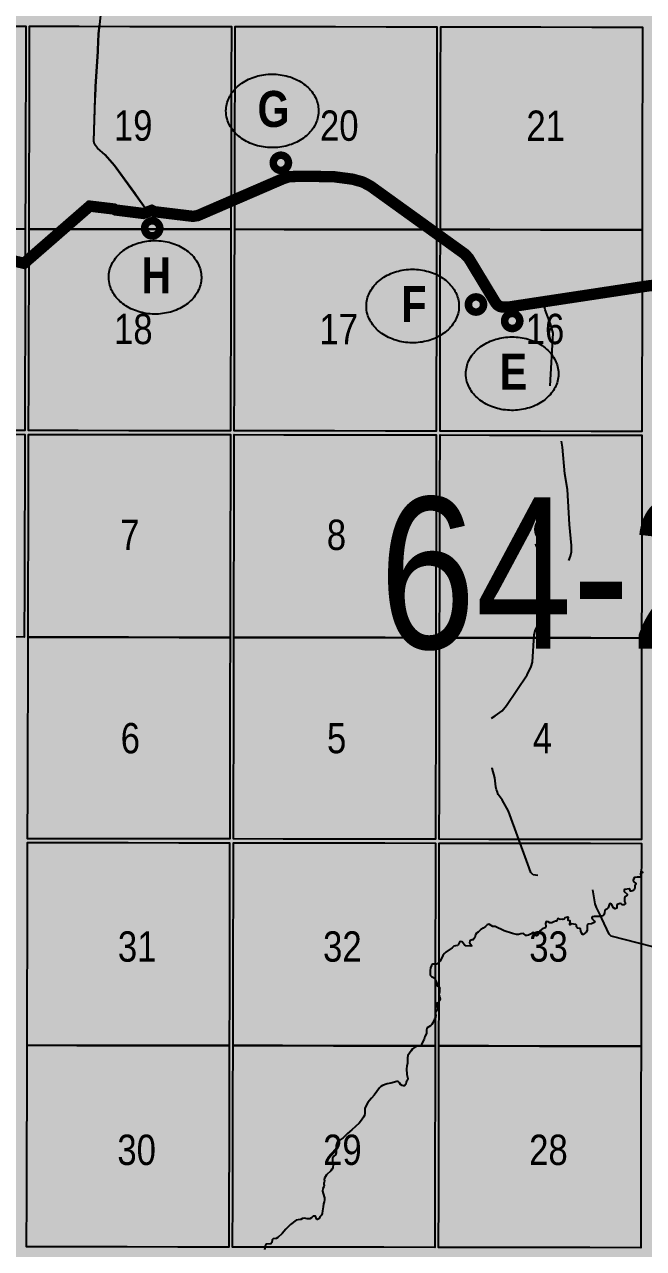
# Model space of a CAD drawing. Extents: x 403018 to 417191, y 6033193 to 6042673.
# Drawn here: x 414358.1 to 414521.5, y 6037159.3 to 6037482.5 of the extents above; entities that cross this region are included whole.
import ezdxf
from ezdxf.enums import TextEntityAlignment as Align

# ---------------------------------------------------------------- set-up
doc = ezdxf.new("R2010")
doc.units = 0
doc.header["$LTSCALE"] = 5
doc.linetypes.add('DASHED2', pattern=[9.525, 6.35, -3.175])
for name, color, linetype in [('Quarters', 8, 'Continuous'), ('RoadSeg', 57, 'DASHED2'), ('ROUTE MAP BUBBLES', 7, 'Continuous'), ('ROUTE MAP DOTS', 7, 'Continuous'), ('ROUTE-MAP-ROUTE', 90, 'Continuous'), ('T-WATER', 160, 'Continuous')]:
    doc.layers.add(name, color=color, linetype=linetype)
doc.layers.add('ROUTE-MAP-BACKGROUND-H', color=7, linetype='Continuous', true_color=0xf0ebff)
doc.styles.add('120', font='ARIALN.TTF', dxfattribs={"height": 13})
doc.styles.add('BOLD', font='ARIALNB.TTF')

# ---------------------------------------------------------------- blocks, each defined once
blk = doc.blocks.new('AA')
at = {"const_width": 4}
blk.add_lwpolyline([(-1, 0, 1), (1, 0, 1)], format="xyb", close=True, dxfattribs=at)
blk.add_circle((0, 0), 2)
blk = doc.blocks.new('Route_Letters')
h = blk.add_hatch(color=255)
h.dxf.hatch_style = 1
edge = h.paths.add_edge_path()
edge.add_ellipse((-0.12, 0.46), major_axis=(-11.97, 0), ratio=0.789318, start_angle=0, end_angle=360)
at = {"color": 5}
blk.add_open_spline([(-12.34, 0.46), (-12.34, -0.25), (-12.24, -0.97), (-11.72, -2.79), (-11.14, -3.88), (-9.56, -5.81), (-8.54, -6.66), (-6.22, -8.02), (-4.9, -8.54), (-2.12, -9.17), (-0.66, -9.3), (2.22, -9.13), (3.64, -8.84), (6.27, -7.89), (7.48, -7.22), (9.54, -5.6), (10.38, -4.64), (11.6, -2.54), (11.97, -1.4), (12.18, 0.91), (12.02, 2.08), (11.2, 4.3), (10.54, 5.35), (8.8, 7.2), (7.72, 7.99), (5.29, 9.24), (3.93, 9.68), (1.11, 10.18), (-0.35, 10.23), (-3.22, 9.91), (-4.61, 9.55), (-7.16, 8.47), (-8.32, 7.75), (-10.24, 6.02), (-11, 5.02), (-12.05, 2.86), (-12.32, 1.7), (-12.34, 0.52), (-12.34, 0.49), (-12.34, 0.46)], degree=3, knots=[0, 0, 0, 0, 0.219529, 0.219529, 0.575727, 0.575727, 0.931924, 0.931924, 1.288121, 1.288121, 1.644318, 1.644318, 2.000515, 2.000515, 2.356712, 2.356712, 2.712909, 2.712909, 3.069107, 3.069107, 3.425304, 3.425304, 3.781501, 3.781501, 4.137698, 4.137698, 4.493895, 4.493895, 4.850092, 4.850092, 5.20629, 5.20629, 5.562487, 5.562487, 5.918684, 5.918684, 6.274881, 6.274881, 6.283185, 6.283185, 6.283185, 6.283185], dxfattribs=at)
at = {"color": 14, "style": 'BOLD'}
blk.add_attdef('A', text='', height=9.5, dxfattribs=at).set_placement((0.22, 0.98), align=Align.MIDDLE)

msp = doc.modelspace()

# ---------------------------------------------------------------- hatches: boundary and pattern name
at = {"layer": 'ROUTE-MAP-BACKGROUND-H'}
h = msp.add_hatch(color=256, dxfattribs=at)
h.dxf.hatch_style = 1
h.paths.add_polyline_path([(412923.423, 6037807.465), (416092.9, 6037807.465), (416092.9, 6035965.758), (412923.423, 6035965.758)])

# ---------------------------------------------------------------- linework, layer by layer
at = {"layer": 'Quarters'}
for points in [[(414358.313, 6037441.892), (414358.28, 6037428.504), (414344.873, 6037428.554), (414331.466, 6037428.604), (414318.059, 6037428.653), (414304.987, 6037428.702), (414305.025, 6037442.089), (414305.063, 6037455.476), (414305.1, 6037468.864), (414305.138, 6037482.251), (414318.205, 6037482.204), (414331.607, 6037482.155), (414345.009, 6037482.106), (414358.411, 6037482.058), (414358.378, 6037468.669), (414358.346, 6037455.281), (414358.313, 6037441.892)], [(414372.356, 6037428.484), (414359.285, 6037428.502), (414359.317, 6037441.891), (414359.35, 6037455.279), (414359.383, 6037468.668), (414359.415, 6037482.056), (414372.481, 6037482.038), (414385.883, 6037482.02), (414399.283, 6037482), (414412.684, 6037481.98), (414412.656, 6037468.592), (414412.628, 6037455.203), (414412.6, 6037441.815), (414412.573, 6037428.426), (414399.167, 6037428.446), (414385.761, 6037428.465), (414372.356, 6037428.484)], [(414426.647, 6037428.407), (414413.577, 6037428.425), (414413.605, 6037441.814), (414413.633, 6037455.202), (414413.66, 6037468.59), (414413.688, 6037481.979), (414426.754, 6037481.96), (414440.155, 6037481.942), (414453.555, 6037481.923), (414466.956, 6037481.904), (414466.933, 6037468.515), (414466.91, 6037455.127), (414466.887, 6037441.738), (414466.864, 6037428.35), (414453.459, 6037428.369), (414440.053, 6037428.388), (414426.647, 6037428.407)], [(414480.939, 6037428.33), (414467.869, 6037428.349), (414467.892, 6037441.737), (414467.914, 6037455.125), (414467.937, 6037468.514), (414467.96, 6037481.902), (414481.026, 6037481.883), (414494.427, 6037481.863), (414507.828, 6037481.844), (414521.228, 6037481.824), (414521.21, 6037468.436), (414521.192, 6037455.047), (414521.174, 6037441.659), (414521.156, 6037428.271), (414507.75, 6037428.291), (414494.345, 6037428.31), (414480.939, 6037428.33)], [(414358.182, 6037388.338), (414358.151, 6037375.285), (414344.739, 6037375.336), (414331.327, 6037375.387), (414317.915, 6037375.438), (414304.837, 6037375.488), (414304.874, 6037388.54), (414304.912, 6037401.928), (414304.95, 6037415.315), (414304.987, 6037428.702), (414318.059, 6037428.653), (414331.466, 6037428.604), (414344.873, 6037428.554), (414358.28, 6037428.504), (414358.248, 6037415.115), (414358.215, 6037401.727), (414358.182, 6037388.338)], [(414372.23, 6037375.265), (414359.155, 6037375.283), (414359.187, 6037388.337), (414359.219, 6037401.725), (414359.252, 6037415.114), (414359.285, 6037428.502), (414372.356, 6037428.484), (414385.761, 6037428.465), (414399.167, 6037428.446), (414412.573, 6037428.426), (414412.545, 6037415.038), (414412.517, 6037401.65), (414412.489, 6037388.261), (414412.462, 6037375.207), (414399.052, 6037375.227), (414385.641, 6037375.246), (414372.23, 6037375.265)], [(414426.542, 6037375.188), (414413.466, 6037375.206), (414413.493, 6037388.259), (414413.521, 6037401.648), (414413.549, 6037415.037), (414413.577, 6037428.425), (414426.647, 6037428.407), (414440.053, 6037428.388), (414453.459, 6037428.369), (414466.864, 6037428.35), (414466.841, 6037414.962), (414466.818, 6037401.573), (414466.795, 6037388.185), (414466.773, 6037375.131), (414453.363, 6037375.15), (414439.952, 6037375.169), (414426.542, 6037375.188)], [(414480.853, 6037375.111), (414467.777, 6037375.13), (414467.8, 6037388.183), (414467.823, 6037401.572), (414467.846, 6037414.96), (414467.869, 6037428.349), (414480.939, 6037428.33), (414494.345, 6037428.31), (414507.75, 6037428.291), (414521.156, 6037428.271), (414521.138, 6037414.883), (414521.12, 6037401.495), (414521.102, 6037388.106), (414521.084, 6037375.053), (414507.674, 6037375.072), (414494.263, 6037375.092), (414480.853, 6037375.111)], [(414358.05, 6037334.115), (414358.018, 6037320.727), (414344.6, 6037320.779), (414331.183, 6037320.831), (414317.766, 6037320.884), (414304.684, 6037320.935), (414304.722, 6037334.322), (414304.759, 6037347.709), (414304.797, 6037361.096), (414304.835, 6037374.484), (414317.912, 6037374.434), (414331.324, 6037374.383), (414344.736, 6037374.332), (414358.148, 6037374.281), (414358.115, 6037360.892), (414358.083, 6037347.504), (414358.05, 6037334.115)], [(414372.102, 6037320.707), (414359.022, 6037320.725), (414359.055, 6037334.114), (414359.087, 6037347.502), (414359.12, 6037360.891), (414359.152, 6037374.279), (414372.228, 6037374.261), (414385.639, 6037374.242), (414399.049, 6037374.222), (414412.46, 6037374.203), (414412.432, 6037360.815), (414412.404, 6037347.426), (414412.376, 6037334.038), (414412.349, 6037320.649), (414398.933, 6037320.668), (414385.518, 6037320.687), (414372.102, 6037320.707)], [(414426.433, 6037320.63), (414413.353, 6037320.648), (414413.381, 6037334.036), (414413.408, 6037347.425), (414413.436, 6037360.813), (414413.464, 6037374.202), (414426.54, 6037374.183), (414439.95, 6037374.165), (414453.361, 6037374.146), (414466.771, 6037374.127), (414466.748, 6037360.738), (414466.725, 6037347.35), (414466.702, 6037333.962), (414466.679, 6037320.573), (414453.264, 6037320.592), (414439.849, 6037320.611), (414426.433, 6037320.63)], [(414480.764, 6037320.553), (414467.684, 6037320.572), (414467.707, 6037333.96), (414467.73, 6037347.349), (414467.753, 6037360.737), (414467.776, 6037374.125), (414480.851, 6037374.107), (414494.262, 6037374.087), (414507.672, 6037374.068), (414521.083, 6037374.049), (414521.065, 6037360.661), (414521.047, 6037347.272), (414521.028, 6037333.884), (414521.01, 6037320.496), (414507.595, 6037320.515), (414494.18, 6037320.534), (414480.764, 6037320.553)], [(414371.977, 6037267.487), (414358.892, 6037267.506), (414358.924, 6037280.56), (414358.957, 6037293.948), (414358.989, 6037307.337), (414359.022, 6037320.725), (414372.102, 6037320.707), (414385.518, 6037320.687), (414398.933, 6037320.668), (414412.349, 6037320.649), (414412.321, 6037307.261), (414412.293, 6037293.872), (414412.265, 6037280.484), (414412.238, 6037267.43), (414398.818, 6037267.449), (414385.398, 6037267.468), (414371.977, 6037267.487)], [(414426.327, 6037267.411), (414413.242, 6037267.429), (414413.269, 6037280.482), (414413.297, 6037293.871), (414413.325, 6037307.259), (414413.353, 6037320.648), (414426.433, 6037320.63), (414439.849, 6037320.611), (414453.264, 6037320.592), (414466.679, 6037320.573), (414466.656, 6037307.185), (414466.634, 6037293.796), (414466.611, 6037280.408), (414466.588, 6037267.354), (414453.168, 6037267.373), (414439.748, 6037267.392), (414426.327, 6037267.411)], [(414480.678, 6037267.334), (414467.592, 6037267.353), (414467.615, 6037280.406), (414467.638, 6037293.795), (414467.661, 6037307.183), (414467.684, 6037320.572), (414480.764, 6037320.553), (414494.18, 6037320.534), (414507.595, 6037320.515), (414521.01, 6037320.496), (414520.992, 6037307.108), (414520.974, 6037293.72), (414520.956, 6037280.331), (414520.938, 6037267.278), (414507.518, 6037267.297), (414494.098, 6037267.316), (414480.678, 6037267.334)], [(414371.85, 6037212.932), (414358.76, 6037212.951), (414358.792, 6037226.338), (414358.825, 6037239.726), (414358.857, 6037253.114), (414358.89, 6037266.502), (414371.975, 6037266.483), (414385.395, 6037266.464), (414398.816, 6037266.445), (414412.236, 6037266.426), (414412.208, 6037253.038), (414412.18, 6037239.65), (414412.153, 6037226.262), (414412.125, 6037212.875), (414398.7, 6037212.894), (414385.275, 6037212.912), (414371.85, 6037212.932)], [(414426.219, 6037212.855), (414413.129, 6037212.873), (414413.157, 6037226.261), (414413.16, 6037227.61), (414413.185, 6037239.649), (414413.212, 6037253.037), (414413.24, 6037266.425), (414426.325, 6037266.406), (414439.746, 6037266.388), (414453.166, 6037266.369), (414466.586, 6037266.35), (414466.563, 6037252.962), (414466.54, 6037239.574), (414466.517, 6037226.186), (414466.494, 6037212.798), (414453.069, 6037212.817), (414439.644, 6037212.836), (414426.219, 6037212.855)], [(414480.589, 6037212.778), (414467.499, 6037212.797), (414467.522, 6037226.185), (414467.545, 6037239.572), (414467.568, 6037252.961), (414467.591, 6037266.349), (414480.676, 6037266.33), (414494.097, 6037266.311), (414507.517, 6037266.293), (414520.937, 6037266.274), (414520.919, 6037252.886), (414520.901, 6037239.498), (414520.882, 6037226.109), (414520.864, 6037212.721), (414507.439, 6037212.74), (414494.014, 6037212.759), (414480.589, 6037212.778)], [(414371.725, 6037159.716), (414358.63, 6037159.735), (414358.662, 6037172.787), (414358.695, 6037186.175), (414358.727, 6037199.563), (414358.76, 6037212.951), (414371.85, 6037212.932), (414385.275, 6037212.912), (414398.7, 6037212.894), (414412.125, 6037212.875), (414412.097, 6037199.487), (414412.069, 6037186.099), (414412.042, 6037172.711), (414412.014, 6037159.658), (414398.585, 6037159.677), (414385.155, 6037159.697), (414371.725, 6037159.716)], [(414426.114, 6037159.638), (414413.019, 6037159.657), (414413.046, 6037172.71), (414413.074, 6037186.098), (414413.101, 6037199.485), (414413.129, 6037212.873), (414426.219, 6037212.855), (414439.644, 6037212.836), (414453.069, 6037212.817), (414466.494, 6037212.798), (414466.471, 6037199.41), (414466.448, 6037186.022), (414466.425, 6037172.634), (414466.403, 6037159.581), (414452.973, 6037159.6), (414439.544, 6037159.619), (414426.114, 6037159.638)], [(414480.502, 6037159.561), (414467.407, 6037159.58), (414467.43, 6037172.633), (414467.453, 6037186.021), (414467.476, 6037199.409), (414467.499, 6037212.797), (414480.589, 6037212.778), (414494.014, 6037212.759), (414507.439, 6037212.74), (414520.864, 6037212.721), (414520.846, 6037199.333), (414520.828, 6037185.945), (414520.809, 6037172.557), (414520.792, 6037159.504), (414507.362, 6037159.523), (414493.932, 6037159.542), (414480.502, 6037159.561)]]:
    msp.add_lwpolyline(points, close=True, dxfattribs=at)
at = {"layer": 'RoadSeg', "flags": 128}
for points in [[(414495.134, 6037409.072), (414485.611, 6037407.64), (414483.646, 6037407.573), (414482.947, 6037407.74), (414482.247, 6037408.173), (414481.748, 6037408.805), (414475.587, 6037419.261), (414474.655, 6037420.56), (414473.622, 6037421.626), (414448.747, 6037439.574), (414446.749, 6037440.607), (414444.119, 6037441.339), (414439.124, 6037442.005), (414432.097, 6037442.105), (414427.402, 6037441.905), (414425.604, 6037441.406), (414404.891, 6037432.348), (414403.293, 6037431.782), (414402.028, 6037431.582), (414393.969, 6037432.448), (414391.871, 6037432.815), (414390.772, 6037433.347), (414389.607, 6037434.546), (414381.848, 6037445.302), (414379.384, 6037448.066), (414377.319, 6037449.864), (414376.553, 6037450.896), (414376.386, 6037451.695), (414376.853, 6037466.114), (414377.386, 6037475.339), (414377.385, 6037475.838), (414377.619, 6037480.001), (414378.618, 6037490.057), (414379.084, 6037496.784), (414378.984, 6037506.274), (414378.618, 6037512.968), (414378.418, 6037514.566), (414378.085, 6037515.332), (414377.419, 6037516.264), (414376.72, 6037516.764), (414375.654, 6037517.962), (414373.856, 6037521.492), (414372.857, 6037524.19), (414371.591, 6037528.385), (414338.325, 6037526.388), (414305.691, 6037524.656), (414302.294, 6037524.589), (414299.73, 6037524.323), (414287.875, 6037523.69), (414287.742, 6037536.444), (414288.042, 6037569.577), (414288.042, 6037589.924), (414288.275, 6037590.29), (414288.674, 6037590.523), (414292.87, 6037590.523), (414288.674, 6037590.523), (414288.275, 6037590.29), (414288.042, 6037589.924), (414288.042, 6037569.577), (414287.742, 6037536.444), (414287.875, 6037523.69), (414236.56, 6037520.493), (414235.694, 6037520.327), (414233.496, 6037520.327), (414218.944, 6037519.528), (414217.313, 6037518.962), (414214.482, 6037517.263), (414212.317, 6037515.732), (414199.464, 6037507.806), (414190.739, 6037502.245), (414188.208, 6037500.447), (414186.21, 6037499.648), (414181.115, 6037499.614), (414178.651, 6037499.248), (414181.115, 6037499.614), (414186.21, 6037499.648), (414188.208, 6037500.447), (414190.739, 6037502.245), (414199.464, 6037507.806), (414212.317, 6037515.732), (414214.482, 6037517.263), (414217.313, 6037518.962), (414218.944, 6037519.528), (414233.496, 6037520.327), (414235.694, 6037520.327), (414236.56, 6037520.493), (414287.875, 6037523.69), (414299.73, 6037524.323), (414302.294, 6037524.589), (414305.691, 6037524.656), (414338.325, 6037526.388), (414371.591, 6037528.385), (414374.588, 6037528.485), (414375.854, 6037528.852), (414377.119, 6037529.751), (414377.319, 6037530.55), (414377.319, 6037535.745), (414376.886, 6037550.363), (414377.386, 6037552.361), (414377.419, 6037553.993), (414377.019, 6037567.813), (414377.219, 6037568.978), (414378.051, 6037571.076), (414378.085, 6037571.676), (414377.918, 6037572.208), (414377.086, 6037572.941), (414376.753, 6037573.807), (414376.586, 6037580.733), (414376.719, 6037580.833), (414376.586, 6037580.733), (414376.753, 6037573.807), (414377.086, 6037572.941), (414377.918, 6037572.208), (414378.085, 6037571.676), (414378.051, 6037571.076), (414377.219, 6037568.978), (414377.019, 6037567.813), (414377.419, 6037553.993), (414377.386, 6037552.361), (414376.886, 6037550.363), (414377.319, 6037535.745), (414377.319, 6037530.55), (414377.119, 6037529.751), (414375.854, 6037528.852), (414374.588, 6037528.485), (414371.591, 6037528.385)], [(414292.87, 6037590.523), (414288.674, 6037590.523), (414288.275, 6037590.29), (414288.042, 6037589.924), (414288.042, 6037569.577), (414287.742, 6037536.444), (414287.875, 6037523.69), (414299.73, 6037524.323), (414302.294, 6037524.589), (414305.691, 6037524.656), (414338.325, 6037526.388), (414371.591, 6037528.385), (414372.857, 6037524.19), (414373.856, 6037521.492), (414375.654, 6037517.962), (414376.72, 6037516.764), (414377.419, 6037516.264), (414378.085, 6037515.332), (414378.418, 6037514.566), (414378.618, 6037512.968), (414378.984, 6037506.274), (414379.084, 6037496.784), (414378.618, 6037490.057), (414377.619, 6037480.001), (414377.385, 6037475.838), (414377.386, 6037475.339), (414376.853, 6037466.114), (414376.386, 6037451.695), (414376.553, 6037450.896), (414377.319, 6037449.864), (414379.384, 6037448.066), (414381.848, 6037445.302), (414389.607, 6037434.546), (414390.772, 6037433.347), (414391.871, 6037432.815), (414393.969, 6037432.448), (414402.028, 6037431.582), (414403.293, 6037431.782), (414404.891, 6037432.348), (414425.604, 6037441.406), (414427.402, 6037441.905), (414432.097, 6037442.105), (414439.124, 6037442.005), (414444.119, 6037441.339), (414446.749, 6037440.607), (414448.747, 6037439.574), (414466.773, 6037426.568), (414448.747, 6037439.574), (414446.749, 6037440.607), (414444.119, 6037441.339), (414439.124, 6037442.005), (414432.097, 6037442.105), (414427.402, 6037441.905), (414425.604, 6037441.406), (414404.891, 6037432.348), (414403.293, 6037431.782), (414402.028, 6037431.582), (414393.969, 6037432.448), (414391.871, 6037432.815), (414390.772, 6037433.347), (414389.607, 6037434.546), (414381.848, 6037445.302), (414379.384, 6037448.066), (414377.319, 6037449.864), (414376.553, 6037450.896), (414376.386, 6037451.695), (414376.853, 6037466.114), (414377.386, 6037475.339), (414377.385, 6037475.838)], [(414530.832, 6037237.177), (414529.667, 6037237.277), (414527.436, 6037238.109), (414512.983, 6037241.805), (414512.484, 6037242.272), (414510.486, 6037246.434), (414510.253, 6037247.034), (414509.087, 6037249.298), (414508.754, 6037250.297), (414507.988, 6037254.726), (414507.689, 6037255.459), (414507.256, 6037255.725), (414506.323, 6037255.958), (414492.371, 6037257.989), (414491.771, 6037258.555), (414490.939, 6037260.82), (414485.844, 6037274.806), (414484.212, 6037277.803), (414483.146, 6037279.202), (414482.88, 6037280.034), (414482.713, 6037280.367), (414482.48, 6037281.233), (414482.247, 6037283.597), (414481.581, 6037286.128), (414478.418, 6037294.786), (414477.785, 6037295.918), (414477.585, 6037296.651), (414477.885, 6037297.05), (414482.38, 6037299.914), (414484.212, 6037301.279), (414485.344, 6037302.711), (414490.772, 6037310.736), (414491.871, 6037312.935), (414492.204, 6037314.133), (414492.637, 6037321.359), (414493.003, 6037322.625), (414495.933, 6037327.92), (414498.764, 6037332.515), (414499.863, 6037335.878), (414502.227, 6037342.072), (414502.494, 6037343.271), (414502.527, 6037344.969), (414501.994, 6037350.497), (414501.461, 6037359.754), (414500.762, 6037363.85), (414500.096, 6037370.91), (414499.563, 6037374.206), (414500.03, 6037377.769), (414499.597, 6037378.802), (414498.131, 6037380.167), (414497.166, 6037381.532), (414496.899, 6037381.699), (414496.599, 6037383.197), (414497.665, 6037400.98), (414496.966, 6037403.477), (414495.534, 6037407.14), (414495.134, 6037409.072), (414522.074, 6037413.134), (414525.138, 6037413.467), (414526.603, 6037413.301), (414527.902, 6037412.768), (414534.162, 6037408.572), (414535.194, 6037408.106), (414536.726, 6037407.873), (414539.49, 6037408.072), (414542.154, 6037407.972)]]:
    msp.add_lwpolyline(points, dxfattribs=at)
at = {"layer": 'ROUTE-MAP-ROUTE', "const_width": 3, "flags": 128}
msp.add_lwpolyline([(414352.576, 6037420.712), (414357.948, 6037419.444), (414375.288, 6037434.55), (414381.641, 6037433.791), (414382.164, 6037433.519), (414389.436, 6037432.611), (414391.649, 6037433.42), (414392.372, 6037433.071), (414402.545, 6037431.846), (414403.812, 6037432.048), (414426.148, 6037441.708), (414427.971, 6037442.352), (414432.65, 6037442.415), (414439.688, 6037442.322), (414444.691, 6037441.659), (414447.326, 6037440.928), (414449.328, 6037439.896), (414456.532, 6037434.709), (414474.259, 6037421.944), (414475.294, 6037420.878), (414482.409, 6037409.112), (414482.91, 6037408.479), (414483.611, 6037408.046), (414484.311, 6037407.88), (414486.279, 6037407.949), (414522.793, 6037413.487), (414525.861, 6037413.824)], dxfattribs=at)
at = {"layer": 'T-WATER', "linetype": 'Continuous', "flags": 128}
for points in [[(414521.544, 6037258.517), (414521.068, 6037258.807), (414520.772, 6037258.81), (414520.74, 6037258.143), (414520.9, 6037257.505), (414520.551, 6037257.343), (414520.492, 6037257.315), (414519.83, 6037257.321), (414519.167, 6037257.225), (414518.867, 6037256.835), (414518.819, 6037256.595), (414518.841, 6037256.169), (414519.612, 6037255.567), (414519.185, 6037255.013), (414519.187, 6037254.618), (414519.095, 6037254.141), (414518.603, 6037253.745), (414518.294, 6037253.615), (414518.082, 6037253.68), (414517.936, 6037254.139), (414517.703, 6037254.245), (414516.555, 6037254.118), (414516.422, 6037254.005), (414516.386, 6037253.569), (414517.193, 6037252.885), (414517.196, 6037252.548), (414516.552, 6037252.158), (414516.46, 6037251.732), (414516.516, 6037250.883), (414516.746, 6037250.371), (414516.295, 6037250.052), (414515.832, 6037250.033), (414515.604, 6037250.269), (414515.336, 6037250.42), (414514.857, 6037250.248), (414514.588, 6037250.094), (414514.464, 6037249.877), (414514.43, 6037249.714), (414514.472, 6037249.166), (414514.004, 6037248.98), (414513.548, 6037249.246), (414513.04, 6037250.186), (414512.593, 6037250.348), (414512.518, 6037250.295), (414512.149, 6037249.233), (414511.825, 6037248.853), (414511.308, 6037248.606)], [(414511.308, 6037248.606), (414511.193, 6037247.894), (414511.028, 6037247.423), (414510.769, 6037247.149), (414510.47, 6037247.013), (414509.973, 6037246.94), (414508.453, 6037246.951), (414507.963, 6037246.862), (414507.853, 6037246.645), (414507.962, 6037246.35), (414508.595, 6037245.766), (414508.648, 6037245.579), (414508.263, 6037245.274), (414507.746, 6037245.019), (414506.923, 6037244.968), (414506.655, 6037244.575), (414506.65, 6037243.283), (414506.395, 6037242.861), (414505.966, 6037242.45), (414505.557, 6037242.188), (414505.361, 6037242.228), (414505.123, 6037242.606), (414504.937, 6037243.07), (414504.838, 6037243.732), (414504.81, 6037243.773), (414504.039, 6037243.905), (414503.842, 6037244.195), (414503.826, 6037244.669), (414503.646, 6037244.832), (414503.021, 6037244.965), (414502.523, 6037244.991), (414502.043, 6037244.799), (414502.147, 6037245.703), (414502.152, 6037245.821), (414501.649, 6037245.929), (414501.626, 6037246.42), (414501.712, 6037246.727), (414501.432, 6037246.77), (414500.845, 6037246.585), (414500.517, 6037246.228), (414500.234, 6037246.159), (414500.087, 6037246.28), (414499.524, 6037246.135), (414499.075, 6037246.357), (414498.882, 6037246.4), (414498.567, 6037245.735), (414498.307, 6037245.72), (414497.826, 6037245.583), (414497.298, 6037245.262), (414496.796, 6037245.254), (414496.323, 6037245.565), (414495.839, 6037245.647), (414495.655, 6037245.146), (414495.702, 6037244.415), (414495.656, 6037243.951), (414494.934, 6037243.8), (414494.099, 6037243.185), (414493.688, 6037242.283), (414493.622, 6037242.14), (414493.246, 6037241.87), (414493.127, 6037241.861), (414492.817, 6037242.232), (414492.569, 6037242.738), (414492.112, 6037242.64), (414491.664, 6037242.26), (414491.17, 6037242.028), (414490.688, 6037241.902), (414490.476, 6037241.942), (414489.817, 6037242.457), (414489.14, 6037242.407), (414488.505, 6037242.208), (414488.005, 6037242.185), (414486.895, 6037242.445), (414484.755, 6037243.134), (414482.355, 6037244.311), (414481.693, 6037244.345), (414480.845, 6037244.871), (414480.665, 6037244.893), (414480.247, 6037244.752), (414479.761, 6037244.287), (414479.183, 6037243.843), (414478.589, 6037243.508), (414477.83, 6037242.833), (414477.371, 6037242.526), (414477.118, 6037242.094), (414476.963, 6037241.381), (414476.509, 6037240.776), (414476.23, 6037240.768), (414475.757, 6037240.605), (414475.66, 6037240.508), (414475.582, 6037240.006)], [(414475.582, 6037240.006), (414475.607, 6037239.976), (414475.94, 6037239.588), (414476.143, 6037239.25), (414475.889, 6037239.138), (414474.633, 6037239.186), (414474.23, 6037239.482), (414473.846, 6037239.977), (414473.587, 6037240.312), (414473.114, 6037240.4), (414473.034, 6037240.331), (414472.853, 6037239.978), (414472.575, 6037239.434), (414472.373, 6037239.288), (414471.896, 6037239.234), (414471.421, 6037239.083), (414470.987, 6037238.684), (414469.296, 6037237.518), (414468.944, 6037237.171), (414468.536, 6037236.626), (414467.82, 6037235.193), (414467.496, 6037234.817), (414467.159, 6037234.6), (414466.814, 6037234.378), (414466.154, 6037234.363), (414465.831, 6037234.356), (414465.494, 6037234.013), (414465.268, 6037233.413), (414465.173, 6037232.666), (414465.141, 6037232.167), (414465.211, 6037231.504), (414465.504, 6037231.123), (414466.02, 6037230.848), (414466.15, 6037230.73), (414466.389, 6037230.514), (414466.718, 6037229.971), (414467.047, 6037228.967), (414467.013, 6037228.661), (414467.154, 6037228.573), (414467.673, 6037228.249), (414467.756, 6037228.132), (414467.667, 6037227.728), (414467.66, 6037226.979), (414467.501, 6037226.243), (414467.668, 6037225.909), (414467.823, 6037225.259), (414467.648, 6037224.8), (414467.534, 6037224.745), (414467.437, 6037224.233), (414467.151, 6037224.109), (414466.975, 6037224.032), (414466.925, 6037223.937), (414466.966, 6037223.437), (414467.138, 6037222.735), (414467.019, 6037222.268), (414466.549, 6037221.621), (414466.49, 6037221.333), (414466.679, 6037220.799), (414466.551, 6037220.312), (414466.293, 6037219.839), (414466.143, 6037219.47), (414465.886, 6037218.838), (414465.62, 6037218.415), (414465.263, 6037218.1), (414464.385, 6037217.573), (414464.317, 6037217.459), (414464.218, 6037216.966), (414464.21, 6037216.084), (414463.81, 6037215.228), (414463.595, 6037214.565), (414463.036, 6037213.577), (414462.906, 6037213.193), (414462.806, 6037212.897), (414462.435, 6037212.765), (414461.794, 6037212.721), (414461.317, 6037212.571), (414460.821, 6037212.223), (414460.438, 6037211.899), (414460.13, 6037211.506), (414459.294, 6037210.223), (414459.233, 6037209.607), (414459.21, 6037208.2), (414458.998, 6037207.451), (414458.96, 6037206.734), (414459.005, 6037205.193), (414459.259, 6037204.192), (414459.179, 6037203.698), (414458.853, 6037203.196), (414458.712, 6037202.643), (414458.436, 6037202.242), (414458.118, 6037202.222)], [(414458.118, 6037202.222), (414457.766, 6037202.31), (414457.383, 6037202.627), (414457.066, 6037203.061), (414456.699, 6037203.388), (414456.377, 6037203.403), (414454.812, 6037202.958), (414453.808, 6037202.811), (414452.63, 6037202.323), (414452.188, 6037202.064), (414451.835, 6037201.71), (414450.386, 6037199.735), (414449.68, 6037198.983), (414448.758, 6037197.822), (414448.162, 6037196.897), (414447.945, 6037196.265), (414447.926, 6037194.993), (414447.809, 6037194.404), (414447.595, 6037193.931), (414447.015, 6037193.146), (414446.388, 6037192.407), (414444.533, 6037190.619), (414443.347, 6037189.648), (414442.235, 6037188.532), (414440.916, 6037187.632), (414440.634, 6037187.238), (414440.391, 6037186.479), (414440.386, 6037186.414), (414440.339, 6037185.797), (414440.352, 6037184.538), (414440.165, 6037184.047), (414439.747, 6037183.653), (414439.407, 6037183.177), (414439.359, 6037182.495), (414439.527, 6037181.411), (414439.478, 6037180.661), (414439.258, 6037180.212), (414439.245, 6037180.195), (414438.956, 6037179.829), (414437.833, 6037178.714), (414437.254, 6037177.852), (414437.19, 6037177.434), (414437.243, 6037177.209), (414437.191, 6037176.712), (414437.133, 6037176.634), (414437.126, 6037176.162), (414437.182, 6037175.919), (414437.075, 6037175.592), (414436.829, 6037175.144), (414436.782, 6037174.412), (414436.884, 6037173.79), (414437.318, 6037172.654), (414437.314, 6037172.149), (414437.199, 6037171.606), (414437.017, 6037171.119), (414436.962, 6037170.326), (414436.723, 6037169.202), (414436.701, 6037168.543), (414436.513, 6037168.079), (414436.16, 6037167.698), (414435.821, 6037167.154), (414435.446, 6037166.929), (414435.166, 6037167.146), (414434.878, 6037167.825), (414434.775, 6037167.867), (414434.277, 6037167.788), (414433.878, 6037167.343), (414433.419, 6037167.143), (414432.694, 6037167.136), (414431.975, 6037167.293), (414431.476, 6037167.231), (414431.044, 6037166.965), (414430.857, 6037166.918), (414430.29, 6037166.897), (414429.801, 6037166.796), (414428.284, 6037165.586), (414427.03, 6037164.37), (414426.075, 6037163.244), (414424.991, 6037162.223), (414424.511, 6037161.937), (414423.753, 6037161.831), (414423.475, 6037161.618), (414423.423, 6037161.502), (414423.406, 6037160.83), (414423.096, 6037160.508), (414422.003, 6037160.442), (414421.82, 6037160.319), (414421.621, 6037159.969), (414421.578, 6037159.893), (414421.418, 6037158.964)]]:
    msp.add_lwpolyline(points, dxfattribs=at)

# ---------------------------------------------------------------- block references
at = {"layer": 'ROUTE MAP BUBBLES', "xscale": 1.000525506011522, "yscale": 1.000525506011522, "zscale": 1.000525506011522}
for p, values in [((414423.606, 6037459.228), {'A': 'G'}), ((414392.652, 6037415.277), {'A': 'H'}), ((414460.676, 6037407.699), {'A': 'F'}), ((414486.949, 6037389.85), {'A': 'E'})]:
    msp.add_blockref('Route_Letters', p, dxfattribs=at).add_auto_attribs(values)
at = {"layer": 'ROUTE MAP DOTS'}
for p in [(414425.753, 6037445.99), (414391.785, 6037428.674), (414477.275, 6037408.569), (414486.841, 6037404.227)]:
    msp.add_blockref('AA', p, dxfattribs=at)

# ---------------------------------------------------------------- texts
at = {"layer": 'RoadSeg', "style": '120'}
for s, height, p in [('19', 8.0041, (414381.662, 6037451.814)), ('20', 8.0041, (414436.079, 6037451.805)), ('21', 8.0041, (414490.582, 6037451.77)), ('18', 8.0041, (414381.697, 6037398.113)), ('17', 8.0041, (414435.928, 6037398.093)), ('16', 8.0041, (414490.402, 6037398.104)), ('7', 8.004, (414383.321, 6037343.73)), ('8', 8.004, (414437.883, 6037343.749)), ('9', 8.004, (414492.197, 6037343.758)), ('6', 8.004, (414383.467, 6037290.048)), ('5', 8.004, (414437.93, 6037290.072)), ('4', 8.004, (414492.292, 6037290.037)), ('31', 8.0041, (414382.715, 6037235.035)), ('32', 8.0041, (414436.895, 6037235.035)), ('33', 8.0041, (414491.336, 6037235.035)), ('30', 8.0041, (414382.575, 6037181.343)), ('29', 8.0041, (414436.907, 6037181.352)), ('28', 8.0041, (414491.306, 6037181.343))]:
    msp.add_text(s, height=height, dxfattribs=at).set_placement(p)
msp.add_text('64-21-5', height=39.983, rotation=359.95761, dxfattribs=at).set_placement((414451.718, 6037317.697))

doc.saveas('drawing.dxf')
